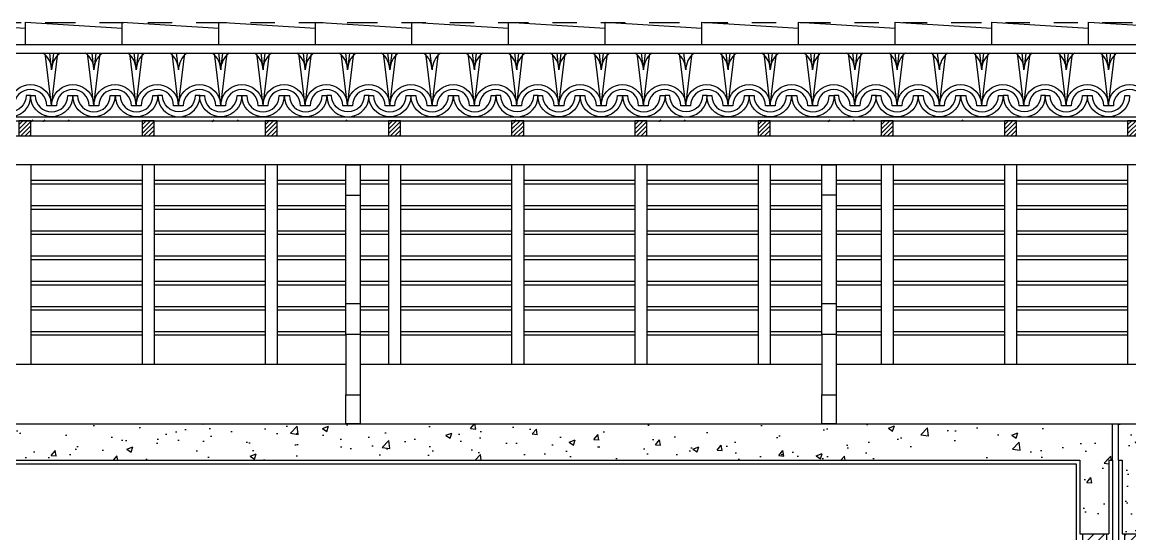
# Model space of a CAD drawing. Extents: x 183 to 373, y 23 to 105.
# Drawn here: x 236.648 to 241.234, y 83.298 to 85.417 of the extents above; entities that cross this region are included whole.
import ezdxf

# ---------------------------------------------------------------- set-up
doc = ezdxf.new("R2010")
doc.units = 0
doc.header["$LTSCALE"] = 0.005
doc.linetypes.add('C5', pattern=[60, 50, -5, 0, -5])
doc.linetypes.add('TRAÇO-2PTOS_P', pattern=[0.625, 0.25, -0.125, 0, -0.125, 0, -0.125])
doc.layers.get('0').update_dxf_attribs({"linetype": 'CONTINUOUS'})
for name, color, linetype in [('01', 1, 'CONTINUOUS'), ('A-PAREDE', 5, 'CONTINUOUS'), ('ARQ-ALV-CORTE', 4, 'CONTINUOUS'), ('ARQ-EXO-1_100', 251, 'C5'), ('ARQ-HTC', 9, 'CONTINUOUS'), ('ARQ-TLH-VISTA1', 2, 'CONTINUOUS'), ('ARQ-TLH-VISTA2', 1, 'CONTINUOUS'), ('BL-AR-TELHA 2', 2, 'CONTINUOUS'), ('MADEIRAMENTO', 2, 'CONTINUOUS')]:
    doc.layers.add(name, color=color, linetype=linetype)
pattern_1 = [(45, (84.714996, 34.55552), (-0.02245064, 0.02245064), [])]
pattern_2 = [(50, (84.715, 34.55552), (0.25505854, -0.02231472), [0.02667, -0.29337]), (355, (84.715, 34.55552), (-0.0493408, 0.2674796), [0.021336, -0.2346968]), (100.45144, (84.73625, 34.55366), (0.20571775, 0.24516485), [0.022666, -0.24932634]), (46.1842, (84.715, 34.62664), (0.37951066, -0.05885926), [0.040005, -0.440055]), (96.63556, (84.74662, 34.62174), (0.3323658, 0.3463966), [0.033999, -0.37398985]), (351.18415, (84.715, 34.62664), (0.3323658, 0.3463966), [0.03200395, -0.3520436]), (21, (84.75056, 34.60886), (0.21226015, -0.14317128), [0.02667, -0.29337]), (326, (84.75056, 34.60886), (0.08652284, 0.25786315), [0.021336, -0.234696]), (71.45144, (84.76824, 34.59693), (0.298783, 0.11469188), [0.022666, -0.2493259]), (37.5, (84.715, 34.55552), (0.004324045, 0.118377054), [0, -0.2318512, 0, -0.238252, 0, -0.235585]), (7.5, (84.715, 34.55552), (0.09354753, 0.1402528), [0, -0.1358392, 0, -0.2265172, 0, -0.089789]), (327.5, (84.6357, 34.55552), (0.189826833, -0.00802024), [0, -0.0889, 0, -0.277368, 0, -0.368046]), (317.5, (84.60014, 34.55552), (0.20738085, 0.03559709), [0, -0.11557, 0, -0.1842008, 0, -0.261366])]

msp = doc.modelspace()

# ---------------------------------------------------------------- hatches: boundary and pattern name
at = {"layer": 'ARQ-HTC'}
h = msp.add_hatch(dxfattribs=at)
h.set_pattern_fill('ANSI31', color=256, scale=0.004, style=0)
h.set_pattern_definition([(45, (-10.80494, 37.775708), (-0.0089802561, 0.0089802561), [])])
h.paths.add_polyline_path([(236.6347, 84.9458), (236.6847, 84.9458), (236.6847, 85.0085), (236.6347, 85.0085)])
h = msp.add_hatch(dxfattribs=at)
h.set_pattern_fill('ANSI31', color=256, scale=0.004, style=0)
h.set_pattern_definition([(45, (-10.29494, 37.775708), (-0.0089802561, 0.0089802561), [])])
h.paths.add_polyline_path([(237.1447, 84.9458), (237.1947, 84.9458), (237.1947, 85.0085), (237.1447, 85.0085)])
h = msp.add_hatch(dxfattribs=at)
h.set_pattern_fill('ANSI31', color=256, scale=0.004, style=0)
h.set_pattern_definition([(45, (-9.78494, 37.775708), (-0.0089802561, 0.0089802561), [])])
h.paths.add_polyline_path([(237.6547, 84.9458), (237.7047, 84.9458), (237.7047, 85.0085), (237.6547, 85.0085)])
h = msp.add_hatch(dxfattribs=at)
h.set_pattern_fill('ANSI31', color=256, scale=0.004, style=0)
h.set_pattern_definition([(45, (-9.78494, 37.775708), (-0.0089802561, 0.0089802561), [])])
h.paths.add_polyline_path([(237.6547, 84.9458), (237.7047, 84.9458), (237.7047, 85.0085), (237.6547, 85.0085)])
h = msp.add_hatch(dxfattribs=at)
h.set_pattern_fill('ANSI31', color=256, scale=0.004, style=0)
h.set_pattern_definition([(45, (-9.27494, 37.775708), (-0.0089802561, 0.0089802561), [])])
h.paths.add_polyline_path([(238.1647, 84.9458), (238.2147, 84.9458), (238.2147, 85.0085), (238.1647, 85.0085)])
h = msp.add_hatch(dxfattribs=at)
h.set_pattern_fill('ANSI31', color=256, scale=0.004, style=0)
h.set_pattern_definition([(45, (-8.76494, 37.775708), (-0.0089802561, 0.0089802561), [])])
h.paths.add_polyline_path([(238.6747, 84.9458), (238.7247, 84.9458), (238.7247, 85.0085), (238.6747, 85.0085)])
h = msp.add_hatch(dxfattribs=at)
h.set_pattern_fill('ANSI31', color=256, scale=0.004, style=0)
h.set_pattern_definition([(45, (-8.25494, 37.775708), (-0.0089802561, 0.0089802561), [])])
h.paths.add_polyline_path([(239.1847, 84.9458), (239.2347, 84.9458), (239.2347, 85.0085), (239.1847, 85.0085)])
h = msp.add_hatch(dxfattribs=at)
h.set_pattern_fill('ANSI31', color=256, scale=0.004, style=0)
h.set_pattern_definition([(45, (-7.74494, 37.775708), (-0.0089802561, 0.0089802561), [])])
h.paths.add_polyline_path([(239.6947, 84.9458), (239.7447, 84.9458), (239.7447, 85.0085), (239.6947, 85.0085)])
h = msp.add_hatch(dxfattribs=at)
h.set_pattern_fill('ANSI31', color=256, scale=0.004, style=0)
h.set_pattern_definition([(45, (-7.23494, 37.775708), (-0.0089802561, 0.0089802561), [])])
h.paths.add_polyline_path([(240.2047, 84.9458), (240.2547, 84.9458), (240.2547, 85.0085), (240.2047, 85.0085)])
h = msp.add_hatch(dxfattribs=at)
h.set_pattern_fill('ANSI31', color=256, scale=0.004, style=0)
h.set_pattern_definition([(45, (-7.23494, 37.775708), (-0.0089802561, 0.0089802561), [])])
h.paths.add_polyline_path([(240.2047, 84.9458), (240.2547, 84.9458), (240.2547, 85.0085), (240.2047, 85.0085)])
h = msp.add_hatch(dxfattribs=at)
h.set_pattern_fill('ANSI31', color=256, scale=0.004, style=0)
h.set_pattern_definition([(45, (-6.72494, 37.775708), (-0.0089802561, 0.0089802561), [])])
h.paths.add_polyline_path([(240.7147, 84.9458), (240.7647, 84.9458), (240.7647, 85.0085), (240.7147, 85.0085)])
h = msp.add_hatch(dxfattribs=at)
h.set_pattern_fill('ANSI31', color=256, scale=0.004, style=0)
h.set_pattern_definition([(45, (-6.21494, 37.775708), (-0.0089802561, 0.0089802561), [])])
h.paths.add_polyline_path([(241.2247, 84.9458), (241.2747, 84.9458), (241.2747, 85.0085), (241.2247, 85.0085)])
h = msp.add_hatch(dxfattribs=at)
h.set_pattern_fill('AR-CONC', color=251, scale=0.0014, style=0)
h.set_pattern_definition(pattern_2)
h.paths.add_polyline_path([(238.6705, 83.7528), (234.7563, 83.7528), (234.7563, 83.6028), (238.6705, 83.6028)])
h = msp.add_hatch(dxfattribs=at)
h.set_pattern_fill('AR-CONC', color=251, scale=0.0014, style=0)
h.set_pattern_definition(pattern_2)
h.paths.add_polyline_path([(243.2065, 83.7528), (238.6705, 83.7528), (238.6705, 83.6028), (241.2023, 83.6028), (241.2023, 83.2978), (241.3223, 83.2978), (241.3223, 83.6028), (243.2065, 83.6028)])
h = msp.add_hatch(dxfattribs=at)
h.set_pattern_fill('AR-CONC', color=251, scale=0.0014, style=0)
h.set_pattern_definition(pattern_2)
h.paths.add_polyline_path([(241.1473, 83.6228), (241.0273, 83.6228), (241.0273, 83.2978), (241.1473, 83.2978)])
h = msp.add_hatch(dxfattribs=at)
h.set_pattern_fill('ANSI31', color=251, scale=0.01, style=0)
h.set_pattern_definition(pattern_1)
h.paths.add_polyline_path([(241.0373, 83.2978), (241.1373, 83.2978), (241.1373, 80.7678), (241.0373, 80.7678)])
h = msp.add_hatch(dxfattribs=at)
h.set_pattern_fill('ANSI31', color=251, scale=0.01, style=0)
h.set_pattern_definition(pattern_1)
h.paths.add_polyline_path([(241.2123, 83.2978), (241.3123, 83.2978), (241.3123, 80.7678), (241.2123, 80.7678)])

# ---------------------------------------------------------------- linework, layer by layer
at = {"color": 3}
for points in [[(236.6347, 84.9458), (236.6847, 84.9458), (236.6847, 85.0085), (236.6347, 85.0085)], [(237.1447, 84.9458), (237.1947, 84.9458), (237.1947, 85.0085), (237.1447, 85.0085)], [(237.6547, 84.9458), (237.7047, 84.9458), (237.7047, 85.0085), (237.6547, 85.0085)], [(237.6547, 84.9458), (237.7047, 84.9458), (237.7047, 85.0085), (237.6547, 85.0085)], [(238.1647, 84.9458), (238.2147, 84.9458), (238.2147, 85.0085), (238.1647, 85.0085)], [(238.6747, 84.9458), (238.7247, 84.9458), (238.7247, 85.0085), (238.6747, 85.0085)], [(239.1847, 84.9458), (239.2347, 84.9458), (239.2347, 85.0085), (239.1847, 85.0085)], [(239.6947, 84.9458), (239.7447, 84.9458), (239.7447, 85.0085), (239.6947, 85.0085)], [(240.2047, 84.9458), (240.2547, 84.9458), (240.2547, 85.0085), (240.2047, 85.0085)], [(240.2047, 84.9458), (240.2547, 84.9458), (240.2547, 85.0085), (240.2047, 85.0085)], [(240.7147, 84.9458), (240.7647, 84.9458), (240.7647, 85.0085), (240.7147, 85.0085)], [(241.2247, 84.9458), (241.2747, 84.9458), (241.2747, 85.0085), (241.2247, 85.0085)]]:
    msp.add_lwpolyline(points, close=True, dxfattribs=at)
at = {"layer": '01', "color": 251}
for p, q in [((236.6847, 84.8262), (236.6847, 84.0007)), ((237.1447, 84.8262), (237.1447, 84.0007)), ((237.1947, 84.8262), (237.1947, 84.0007)), ((237.6547, 84.8262), (237.6547, 84.0007)), ((237.6547, 84.8262), (237.6547, 84.0007)), ((237.7047, 84.8262), (237.7047, 84.0007)), ((237.7047, 84.8262), (237.7047, 84.0007)), ((238.1647, 84.8262), (238.1647, 84.0007)), ((238.2147, 84.8262), (238.2147, 84.0007)), ((238.6747, 84.8262), (238.6747, 84.0007)), ((238.7247, 84.8262), (238.7247, 84.0007)), ((239.1847, 84.8262), (239.1847, 84.0007)), ((239.2347, 84.8262), (239.2347, 84.0007)), ((239.6947, 84.8262), (239.6947, 84.0007)), ((239.7447, 84.8262), (239.7447, 84.0007)), ((240.2047, 84.8262), (240.2047, 84.0007)), ((240.2047, 84.8262), (240.2047, 84.0007)), ((240.2547, 84.8262), (240.2547, 84.0007)), ((240.2547, 84.8262), (240.2547, 84.0007)), ((240.7147, 84.8262), (240.7147, 84.0007)), ((240.7647, 84.8262), (240.7647, 84.0007)), ((241.2247, 84.8262), (241.2247, 84.0007)), ((237.1447, 84.7608), (236.6847, 84.7608)), ((237.1447, 84.7463), (236.6847, 84.7463)), ((237.6547, 84.7608), (237.1947, 84.7608)), ((237.6547, 84.7463), (237.1947, 84.7463)), ((237.9883, 84.7608), (237.7047, 84.7608)), ((237.9883, 84.7463), (237.7047, 84.7463)), ((238.1647, 84.7608), (238.0483, 84.7608)), ((238.1647, 84.7463), (238.0483, 84.7463)), ((238.6747, 84.7608), (238.2147, 84.7608)), ((238.6747, 84.7463), (238.2147, 84.7463)), ((239.1847, 84.7608), (238.7247, 84.7608)), ((239.1847, 84.7463), (238.7247, 84.7463)), ((239.6947, 84.7608), (239.2347, 84.7608)), ((239.6947, 84.7463), (239.2347, 84.7463)), ((239.9583, 84.7608), (239.7447, 84.7608)), ((239.9583, 84.7463), (239.7447, 84.7463)), ((240.2047, 84.7608), (240.0183, 84.7608)), ((240.2047, 84.7463), (240.0183, 84.7463)), ((240.7147, 84.7608), (240.2547, 84.7608)), ((240.7147, 84.7463), (240.2547, 84.7463)), ((241.2247, 84.7608), (240.7647, 84.7608)), ((241.2247, 84.7463), (240.7647, 84.7463)), ((237.1447, 84.6556), (236.6847, 84.6556)), ((237.6547, 84.6556), (237.1947, 84.6556)), ((237.9883, 84.6556), (237.7047, 84.6556)), ((238.1647, 84.6556), (238.0483, 84.6556)), ((238.6747, 84.6556), (238.2147, 84.6556)), ((239.1847, 84.6556), (238.7247, 84.6556)), ((239.6947, 84.6556), (239.2347, 84.6556)), ((239.9583, 84.6556), (239.7447, 84.6556)), ((240.2047, 84.6556), (240.0183, 84.6556)), ((240.7147, 84.6556), (240.2547, 84.6556)), ((241.2247, 84.6556), (240.7647, 84.6556)), ((237.1447, 84.6411), (236.6847, 84.6411)), ((237.6547, 84.6411), (237.1947, 84.6411)), ((237.9883, 84.6411), (237.7047, 84.6411)), ((238.1647, 84.6411), (238.0483, 84.6411)), ((238.6747, 84.6411), (238.2147, 84.6411)), ((239.1847, 84.6411), (238.7247, 84.6411)), ((239.6947, 84.6411), (239.2347, 84.6411)), ((239.9583, 84.6411), (239.7447, 84.6411)), ((240.2047, 84.6411), (240.0183, 84.6411)), ((240.7147, 84.6411), (240.2547, 84.6411)), ((241.2247, 84.6411), (240.7647, 84.6411)), ((237.1447, 84.5513), (236.6847, 84.5513)), ((237.1447, 84.5368), (236.6847, 84.5368)), ((237.6547, 84.5513), (237.1947, 84.5513)), ((237.6547, 84.5368), (237.1947, 84.5368)), ((237.9883, 84.5513), (237.7047, 84.5513)), ((237.9883, 84.5368), (237.7047, 84.5368)), ((238.1647, 84.5513), (238.0483, 84.5513)), ((238.1647, 84.5368), (238.0483, 84.5368)), ((238.6747, 84.5513), (238.2147, 84.5513)), ((238.6747, 84.5368), (238.2147, 84.5368)), ((239.1847, 84.5513), (238.7247, 84.5513)), ((239.1847, 84.5368), (238.7247, 84.5368)), ((239.6947, 84.5513), (239.2347, 84.5513)), ((239.6947, 84.5368), (239.2347, 84.5368)), ((239.9583, 84.5513), (239.7447, 84.5513)), ((239.9583, 84.5368), (239.7447, 84.5368)), ((240.2047, 84.5513), (240.0183, 84.5513)), ((240.2047, 84.5368), (240.0183, 84.5368)), ((240.7147, 84.5513), (240.2547, 84.5513)), ((240.7147, 84.5368), (240.2547, 84.5368)), ((241.2247, 84.5513), (240.7647, 84.5513)), ((241.2247, 84.5368), (240.7647, 84.5368)), ((237.1447, 84.4469), (236.6847, 84.4469)), ((237.1447, 84.4325), (236.6847, 84.4325)), ((237.6547, 84.4469), (237.1947, 84.4469)), ((237.6547, 84.4325), (237.1947, 84.4325)), ((237.9883, 84.4469), (237.7047, 84.4469)), ((237.9883, 84.4325), (237.7047, 84.4325)), ((238.1647, 84.4469), (238.0483, 84.4469)), ((238.1647, 84.4325), (238.0483, 84.4325)), ((238.6747, 84.4469), (238.2147, 84.4469)), ((238.6747, 84.4325), (238.2147, 84.4325)), ((239.1847, 84.4469), (238.7247, 84.4469)), ((239.1847, 84.4325), (238.7247, 84.4325)), ((239.6947, 84.4469), (239.2347, 84.4469)), ((239.6947, 84.4325), (239.2347, 84.4325)), ((239.9583, 84.4469), (239.7447, 84.4469)), ((239.9583, 84.4325), (239.7447, 84.4325)), ((240.2047, 84.4469), (240.0183, 84.4469)), ((240.2047, 84.4325), (240.0183, 84.4325)), ((240.7147, 84.4469), (240.2547, 84.4469)), ((240.7147, 84.4325), (240.2547, 84.4325)), ((241.2247, 84.4469), (240.7647, 84.4469)), ((241.2247, 84.4325), (240.7647, 84.4325)), ((237.1447, 84.3426), (236.6847, 84.3426)), ((237.1447, 84.3281), (236.6847, 84.3281)), ((237.6547, 84.3426), (237.1947, 84.3426)), ((237.6547, 84.3281), (237.1947, 84.3281)), ((237.9883, 84.3426), (237.7047, 84.3426)), ((237.9883, 84.3281), (237.7047, 84.3281)), ((238.1647, 84.3426), (238.0483, 84.3426)), ((238.1647, 84.3281), (238.0483, 84.3281)), ((238.6747, 84.3426), (238.2147, 84.3426)), ((238.6747, 84.3281), (238.2147, 84.3281)), ((239.1847, 84.3426), (238.7247, 84.3426)), ((239.1847, 84.3281), (238.7247, 84.3281)), ((239.6947, 84.3426), (239.2347, 84.3426)), ((239.6947, 84.3281), (239.2347, 84.3281)), ((239.9583, 84.3426), (239.7447, 84.3426)), ((239.9583, 84.3281), (239.7447, 84.3281)), ((240.2047, 84.3426), (240.0183, 84.3426)), ((240.2047, 84.3281), (240.0183, 84.3281)), ((240.7147, 84.3426), (240.2547, 84.3426)), ((240.7147, 84.3281), (240.2547, 84.3281)), ((241.2247, 84.3426), (240.7647, 84.3426)), ((241.2247, 84.3281), (240.7647, 84.3281)), ((237.1447, 84.2383), (236.6847, 84.2383)), ((237.6547, 84.2383), (237.1947, 84.2383)), ((237.9883, 84.2383), (237.7047, 84.2383)), ((238.1647, 84.2383), (238.0483, 84.2383)), ((238.6747, 84.2383), (238.2147, 84.2383)), ((239.1847, 84.2383), (238.7247, 84.2383)), ((239.6947, 84.2383), (239.2347, 84.2383)), ((239.9583, 84.2383), (239.7447, 84.2383)), ((240.2047, 84.2383), (240.0183, 84.2383)), ((240.7147, 84.2383), (240.2547, 84.2383)), ((241.2247, 84.2383), (240.7647, 84.2383)), ((237.1447, 84.2238), (236.6847, 84.2238)), ((237.6547, 84.2238), (237.1947, 84.2238)), ((237.9883, 84.2238), (237.7047, 84.2238)), ((238.1647, 84.2238), (238.0483, 84.2238)), ((238.6747, 84.2238), (238.2147, 84.2238)), ((239.1847, 84.2238), (238.7247, 84.2238)), ((239.6947, 84.2238), (239.2347, 84.2238)), ((239.9583, 84.2238), (239.7447, 84.2238)), ((240.2047, 84.2238), (240.0183, 84.2238)), ((240.7147, 84.2238), (240.2547, 84.2238)), ((241.2247, 84.2238), (240.7647, 84.2238)), ((237.1447, 84.1348), (236.6847, 84.1348)), ((237.1447, 84.1203), (236.6847, 84.1203)), ((237.6547, 84.1348), (237.1947, 84.1348)), ((237.6547, 84.1203), (237.1947, 84.1203)), ((237.9883, 84.1348), (237.7047, 84.1348)), ((237.9883, 84.1203), (237.7047, 84.1203)), ((238.1647, 84.1348), (238.0483, 84.1348)), ((238.1647, 84.1203), (238.0483, 84.1203)), ((238.6747, 84.1348), (238.2147, 84.1348)), ((238.6747, 84.1203), (238.2147, 84.1203)), ((239.1847, 84.1348), (238.7247, 84.1348)), ((239.1847, 84.1203), (238.7247, 84.1203)), ((239.6947, 84.1348), (239.2347, 84.1348)), ((239.6947, 84.1203), (239.2347, 84.1203)), ((239.9583, 84.1348), (239.7447, 84.1348)), ((239.9583, 84.1203), (239.7447, 84.1203)), ((240.2047, 84.1348), (240.0183, 84.1348)), ((240.2047, 84.1203), (240.0183, 84.1203)), ((240.7147, 84.1348), (240.2547, 84.1348)), ((240.7147, 84.1203), (240.2547, 84.1203)), ((241.2247, 84.1348), (240.7647, 84.1348)), ((241.2247, 84.1203), (240.7647, 84.1203)), ((236.0783, 84.0007), (237.9883, 84.0007)), ((238.0483, 84.0007), (239.9583, 84.0007)), ((240.0183, 84.0007), (241.9283, 84.0007))]:
    msp.add_line(p, q, dxfattribs=at)
at = {"layer": '01'}
for p, q in [((241.1623, 83.6028), (241.1623, 80.7678)), ((241.1623, 83.6028), (241.1623, 80.7678)), ((241.1873, 83.6028), (241.1873, 80.7678)), ((233.1873, 83.5878), (241.0123, 83.5878)), ((241.0123, 83.5878), (241.0123, 80.7678))]:
    msp.add_line(p, q, dxfattribs=at)
at = {"layer": 'A-PAREDE'}
msp.add_line((237.9883, 84.7002), (238.0483, 84.7002), dxfattribs=at)
at = {"layer": 'A-PAREDE', "color": 5}
for p, q in [((208.6023, 83.7528), (241.1623, 83.7528)), ((241.1623, 83.6028), (241.1623, 83.7528)), ((241.1873, 83.7528), (265.7723, 83.7528)), ((241.1873, 83.6028), (241.1873, 83.7528)), ((233.1723, 83.6028), (241.0273, 83.6028)), ((241.0273, 83.6028), (241.0273, 83.2978)), ((241.1473, 83.6028), (241.1473, 83.2978)), ((241.1473, 83.6028), (241.1623, 83.6028)), ((241.1873, 83.6028), (241.2023, 83.6028)), ((241.2023, 83.6028), (241.2023, 83.2978)), ((241.0273, 83.2978), (241.1473, 83.2978)), ((241.0373, 83.2978), (241.0373, 80.7678)), ((241.1373, 83.2978), (241.1373, 80.7678)), ((241.2023, 83.2978), (241.3223, 83.2978)), ((241.2123, 83.2978), (241.2123, 80.7678))]:
    msp.add_line(p, q, dxfattribs=at)
at = {"layer": 'A-PAREDE'}
msp.add_lwpolyline([(237.9883, 84.7002), (237.9883, 84.8262), (238.0483, 84.8262), (238.0483, 84.7002)], dxfattribs=at)
for points in [[(239.9583, 84.8262), (240.0183, 84.8262), (240.0183, 84.7002), (239.9583, 84.7002)], [(237.9883, 84.2518), (238.0483, 84.2518), (238.0483, 84.1227), (237.9883, 84.1227)], [(239.9583, 84.2518), (240.0183, 84.2518), (240.0183, 84.1227), (239.9583, 84.1227)], [(237.9883, 83.8728), (238.0483, 83.8728), (238.0483, 83.7528), (237.9883, 83.7528)], [(239.9583, 83.8728), (240.0183, 83.8728), (240.0183, 83.7528), (239.9583, 83.7528)]]:
    msp.add_lwpolyline(points, close=True, dxfattribs=at)
at = {"layer": 'ARQ-ALV-CORTE'}
msp.add_line((241.2023, 83.2978), (241.3223, 83.2978), dxfattribs=at)
at = {"layer": 'ARQ-EXO-1_100', "color": 252, "linetype": 'TRAÇO-2PTOS_P', "ltscale": 100}
for p, q in [((205.4942, 85.4144), (267.0085, 85.4144)), ((205.4942, 83.7528), (267.0085, 83.7528))]:
    msp.add_line(p, q, dxfattribs=at)
at = {"layer": 'ARQ-TLH-VISTA1'}
for p, q in [((211.6447, 85.0243), (262.7298, 85.0243)), ((237.9883, 84.2518), (237.9883, 84.7002)), ((238.0483, 84.7002), (238.0483, 84.2518)), ((239.9583, 84.2518), (239.9583, 84.7002)), ((240.0183, 84.7002), (240.0183, 84.2518)), ((237.9883, 84.1227), (237.9883, 83.8728)), ((238.0483, 84.1227), (238.0483, 83.8728)), ((239.9583, 84.1227), (239.9583, 83.8728)), ((240.0183, 84.1227), (240.0183, 83.8728))]:
    msp.add_line(p, q, dxfattribs=at)
for points in [[(236.768, 85.0912), (236.7705, 85.0705), (236.7505, 85.0705, 1), (236.6155, 85.0705), (236.5955, 85.0705), (236.598, 85.0912, -0.785113)], [(236.943, 85.0912), (236.9455, 85.0705), (236.9255, 85.0705, 1), (236.7905, 85.0705), (236.7705, 85.0705), (236.773, 85.0912, -0.785113)], [(237.118, 85.0912), (237.1205, 85.0705), (237.1005, 85.0705, 1), (236.9655, 85.0705), (236.9455, 85.0705), (236.948, 85.0912, -0.785113)], [(237.293, 85.0912), (237.2955, 85.0705), (237.2755, 85.0705, 1), (237.1405, 85.0705), (237.1205, 85.0705), (237.123, 85.0912, -0.785113)], [(237.468, 85.0912), (237.4705, 85.0705), (237.4505, 85.0705, 1), (237.3155, 85.0705), (237.2955, 85.0705), (237.298, 85.0912, -0.785113)], [(237.643, 85.0912), (237.6455, 85.0705), (237.6255, 85.0705, 1), (237.4905, 85.0705), (237.4705, 85.0705), (237.473, 85.0912, -0.785113)], [(237.818, 85.0912), (237.8205, 85.0705), (237.8005, 85.0705, 1), (237.6655, 85.0705), (237.6455, 85.0705), (237.648, 85.0912, -0.785113)], [(237.993, 85.0913), (237.9955, 85.0705), (237.9755, 85.0705, 1), (237.8405, 85.0705), (237.8205, 85.0705), (237.823, 85.0913, -0.785113)], [(238.168, 85.0913), (238.1705, 85.0705), (238.1505, 85.0705, 1), (238.0155, 85.0705), (237.9955, 85.0705), (237.998, 85.0913, -0.785113)], [(238.343, 85.0913), (238.3455, 85.0705), (238.3255, 85.0705, 1), (238.1905, 85.0705), (238.1705, 85.0705), (238.173, 85.0913, -0.785113)], [(238.518, 85.0913), (238.5205, 85.0705), (238.5005, 85.0705, 1), (238.3655, 85.0705), (238.3455, 85.0705), (238.348, 85.0913, -0.785113)], [(238.693, 85.0913), (238.6955, 85.0705), (238.6755, 85.0705, 1), (238.5405, 85.0705), (238.5205, 85.0705), (238.523, 85.0913, -0.785113)], [(238.868, 85.0913), (238.8705, 85.0705), (238.8505, 85.0705, 1), (238.7155, 85.0705), (238.6955, 85.0705), (238.698, 85.0913, -0.785113)], [(239.043, 85.0913), (239.0455, 85.0705), (239.0255, 85.0705, 1), (238.8905, 85.0705), (238.8705, 85.0705), (238.873, 85.0913, -0.785113)], [(239.218, 85.0913), (239.2205, 85.0705), (239.2005, 85.0705, 1), (239.0655, 85.0705), (239.0455, 85.0705), (239.048, 85.0913, -0.785113)], [(239.393, 85.0913), (239.3955, 85.0705), (239.3755, 85.0705, 1), (239.2405, 85.0705), (239.2205, 85.0705), (239.223, 85.0913, -0.785113)], [(239.568, 85.0913), (239.5705, 85.0705), (239.5505, 85.0705, 1), (239.4155, 85.0705), (239.3955, 85.0705), (239.398, 85.0913, -0.785113)], [(239.743, 85.0913), (239.7455, 85.0705), (239.7255, 85.0705, 1), (239.5905, 85.0705), (239.5705, 85.0705), (239.573, 85.0913, -0.785113)], [(239.918, 85.0913), (239.9205, 85.0705), (239.9005, 85.0705, 1), (239.7655, 85.0705), (239.7455, 85.0705), (239.748, 85.0913, -0.785113)], [(240.093, 85.0913), (240.0955, 85.0705), (240.0755, 85.0705, 1), (239.9405, 85.0705), (239.9205, 85.0705), (239.923, 85.0913, -0.785113)], [(240.268, 85.0913), (240.2705, 85.0705), (240.2505, 85.0705, 1), (240.1155, 85.0705), (240.0955, 85.0705), (240.098, 85.0913, -0.785113)], [(240.443, 85.0913), (240.4455, 85.0705), (240.4255, 85.0705, 1), (240.2905, 85.0705), (240.2705, 85.0705), (240.273, 85.0913, -0.785113)], [(240.618, 85.0913), (240.6205, 85.0705), (240.6005, 85.0705, 1), (240.4655, 85.0705), (240.4455, 85.0705), (240.448, 85.0913, -0.785113)], [(240.793, 85.0913), (240.7955, 85.0705), (240.7755, 85.0705, 1), (240.6405, 85.0705), (240.6205, 85.0705), (240.623, 85.0913, -0.785113)], [(240.968, 85.0913), (240.9705, 85.0705), (240.9505, 85.0705, 1), (240.8155, 85.0705), (240.7955, 85.0705), (240.798, 85.0913, -0.785113)], [(241.143, 85.0913), (241.1455, 85.0705), (241.1255, 85.0705, 1), (240.9905, 85.0705), (240.9705, 85.0705), (240.973, 85.0913, -0.785113)], [(241.318, 85.0913), (241.3205, 85.0705), (241.3005, 85.0705, 1), (241.1655, 85.0705), (241.1455, 85.0705), (241.148, 85.0913, -0.785113)], [(236.6822, 85.0916), (236.6847, 85.1124), (236.6647, 85.1124, -1), (236.5297, 85.1124), (236.5097, 85.1124), (236.5122, 85.0916, 0.785113)], [(236.6855, 85.0916), (236.683, 85.1124), (236.703, 85.1124, 1), (236.838, 85.1124), (236.858, 85.1124), (236.8555, 85.0916, -0.785113)], [(236.8605, 85.0916), (236.858, 85.1124), (236.878, 85.1124, 1), (237.013, 85.1124), (237.033, 85.1124), (237.0305, 85.0916, -0.785113)], [(237.0372, 85.0916), (237.0347, 85.1124), (237.0547, 85.1124, 1), (237.1897, 85.1124), (237.2097, 85.1124), (237.2072, 85.0916, -0.785113)], [(237.3822, 85.0916), (237.3847, 85.1124), (237.3647, 85.1124, -1), (237.2297, 85.1124), (237.2097, 85.1124), (237.2122, 85.0916, 0.785113)], [(237.3855, 85.0916), (237.383, 85.1124), (237.403, 85.1124, 1), (237.538, 85.1124), (237.558, 85.1124), (237.5555, 85.0916, -0.785113)], [(237.5605, 85.0916), (237.558, 85.1124), (237.578, 85.1124, 1), (237.713, 85.1124), (237.733, 85.1124), (237.7305, 85.0916, -0.785113)], [(237.7372, 85.0916), (237.7347, 85.1124), (237.7547, 85.1124, 1), (237.8897, 85.1124), (237.9097, 85.1124), (237.9072, 85.0916, -0.785113)], [(238.0822, 85.0916), (238.0847, 85.1124), (238.0647, 85.1124, -1), (237.9297, 85.1124), (237.9097, 85.1124), (237.9122, 85.0916, 0.785113)], [(238.0855, 85.0916), (238.083, 85.1124), (238.103, 85.1124, 1), (238.238, 85.1124), (238.258, 85.1124), (238.2555, 85.0916, -0.785113)], [(238.2605, 85.0916), (238.258, 85.1124), (238.278, 85.1124, 1), (238.413, 85.1124), (238.433, 85.1124), (238.4305, 85.0916, -0.785113)], [(238.4372, 85.0916), (238.4347, 85.1124), (238.4547, 85.1124, 1), (238.5897, 85.1124), (238.6097, 85.1124), (238.6072, 85.0916, -0.785113)], [(238.7822, 85.0916), (238.7847, 85.1124), (238.7647, 85.1124, -1), (238.6297, 85.1124), (238.6097, 85.1124), (238.6122, 85.0916, 0.785113)], [(238.7855, 85.0916), (238.783, 85.1124), (238.803, 85.1124, 1), (238.938, 85.1124), (238.958, 85.1124), (238.9555, 85.0916, -0.785113)], [(238.9605, 85.0916), (238.958, 85.1124), (238.978, 85.1124, 1), (239.113, 85.1124), (239.133, 85.1124), (239.1305, 85.0916, -0.785113)], [(239.1372, 85.0916), (239.1347, 85.1124), (239.1547, 85.1124, 1), (239.2897, 85.1124), (239.3097, 85.1124), (239.3072, 85.0916, -0.785113)], [(239.4822, 85.0916), (239.4847, 85.1124), (239.4647, 85.1124, -1), (239.3297, 85.1124), (239.3097, 85.1124), (239.3122, 85.0916, 0.785113)], [(239.4855, 85.0916), (239.483, 85.1124), (239.503, 85.1124, 1), (239.638, 85.1124), (239.658, 85.1124), (239.6555, 85.0916, -0.785113)], [(239.6605, 85.0916), (239.658, 85.1124), (239.678, 85.1124, 1), (239.813, 85.1124), (239.833, 85.1124), (239.8305, 85.0916, -0.785113)], [(239.8372, 85.0916), (239.8347, 85.1124), (239.8547, 85.1124, 1), (239.9897, 85.1124), (240.0097, 85.1124), (240.0072, 85.0916, -0.785113)], [(240.1822, 85.0916), (240.1847, 85.1124), (240.1647, 85.1124, -1), (240.0297, 85.1124), (240.0097, 85.1124), (240.0122, 85.0916, 0.785113)], [(240.1855, 85.0916), (240.183, 85.1124), (240.203, 85.1124, 1), (240.338, 85.1124), (240.358, 85.1124), (240.3555, 85.0916, -0.785113)], [(240.3605, 85.0916), (240.358, 85.1124), (240.378, 85.1124, 1), (240.513, 85.1124), (240.533, 85.1124), (240.5305, 85.0916, -0.785113)], [(240.5372, 85.0916), (240.5347, 85.1124), (240.5547, 85.1124, 1), (240.6897, 85.1124), (240.7097, 85.1124), (240.7072, 85.0916, -0.785113)], [(240.8822, 85.0916), (240.8847, 85.1124), (240.8647, 85.1124, -1), (240.7297, 85.1124), (240.7097, 85.1124), (240.7122, 85.0916, 0.785113)], [(240.8855, 85.0916), (240.883, 85.1124), (240.903, 85.1124, 1), (241.038, 85.1124), (241.058, 85.1124), (241.0555, 85.0916, -0.785113)], [(241.0605, 85.0916), (241.058, 85.1124), (241.078, 85.1124, 1), (241.213, 85.1124), (241.233, 85.1124), (241.2305, 85.0916, -0.785113)]]:
    msp.add_lwpolyline(points, format="xyb", close=True, dxfattribs=at)
at = {"layer": 'ARQ-TLH-VISTA2', "color": 1}
for p, q in [((236.6868, 85.0044), (236.6871, 85.0068)), ((236.7368, 85.0044), (236.7371, 85.0068)), ((236.8368, 85.0045), (236.8371, 85.0069)), ((237.4368, 85.0044), (237.4371, 85.0068)), ((237.5368, 85.0045), (237.5371, 85.0069)), ((237.9868, 85.0045), (237.9871, 85.0069)), ((238.6868, 85.0045), (238.6871, 85.0069)), ((239.2868, 85.0044), (239.2871, 85.0068)), ((239.3868, 85.0045), (239.3871, 85.0069)), ((239.9868, 85.0044), (239.9871, 85.0068)), ((240.0868, 85.0045), (240.0871, 85.0069)), ((240.5368, 85.0045), (240.5371, 85.0069))]:
    msp.add_line(p, q, dxfattribs=at)
for centre in [(236.7495, 84.9454), (236.7995, 84.9454), (236.8995, 84.9455), (237.4995, 84.9454), (237.5995, 84.9455), (238.0495, 84.9455), (238.7495, 84.9455), (239.3495, 84.9454), (239.4495, 84.9455), (240.0495, 84.9454), (240.1495, 84.9455), (240.5995, 84.9455)]:
    msp.add_arc(centre, 0.0875, 130.6146, 135.7164, dxfattribs=at)
at = {"layer": 'BL-AR-TELHA 2'}
for p, q in [((236.7706, 85.0713), (236.7444, 85.2885)), ((236.7706, 85.2236), (236.7628, 85.2885)), ((236.7706, 85.0713), (236.7967, 85.2885)), ((236.7711, 85.2188), (236.7795, 85.2885)), ((236.9456, 85.0713), (236.9194, 85.2885)), ((236.9456, 85.2236), (236.9378, 85.2885)), ((236.9456, 85.0713), (236.9717, 85.2885)), ((236.9461, 85.2188), (236.9545, 85.2885)), ((237.1206, 85.0713), (237.0944, 85.2885)), ((237.1206, 85.2236), (237.1128, 85.2885)), ((237.1206, 85.0713), (237.1467, 85.2885)), ((237.1211, 85.2188), (237.1295, 85.2885)), ((237.2956, 85.0713), (237.2694, 85.2885)), ((237.2956, 85.2236), (237.2878, 85.2885)), ((237.2956, 85.0713), (237.3217, 85.2885)), ((237.4706, 85.0713), (237.4444, 85.2885)), ((237.4706, 85.2236), (237.4628, 85.2885)), ((237.4706, 85.0713), (237.4967, 85.2885)), ((237.4711, 85.2188), (237.4795, 85.2885)), ((237.6456, 85.0713), (237.6194, 85.2885)), ((237.6456, 85.2236), (237.6378, 85.2885)), ((237.6456, 85.0713), (237.6717, 85.2885)), ((237.6461, 85.2188), (237.6545, 85.2885)), ((237.8206, 85.0713), (237.7944, 85.2885)), ((237.8206, 85.2236), (237.8128, 85.2885)), ((237.8206, 85.0713), (237.8467, 85.2885)), ((237.8211, 85.2188), (237.8295, 85.2885)), ((237.9956, 85.0713), (237.9694, 85.2885)), ((237.9956, 85.2236), (237.9878, 85.2885)), ((237.9956, 85.0713), (238.0217, 85.2885)), ((237.9961, 85.2188), (238.0045, 85.2885)), ((238.1706, 85.0713), (238.1444, 85.2885)), ((238.1706, 85.2236), (238.1628, 85.2885)), ((238.1706, 85.0713), (238.1967, 85.2885)), ((238.1711, 85.2188), (238.1795, 85.2885)), ((238.3456, 85.0713), (238.3194, 85.2885)), ((238.3456, 85.2236), (238.3378, 85.2885)), ((238.3456, 85.0713), (238.3717, 85.2885)), ((238.5206, 85.0713), (238.4944, 85.2885)), ((238.5206, 85.2236), (238.5128, 85.2885)), ((238.5206, 85.0713), (238.5467, 85.2885)), ((238.5211, 85.2188), (238.5295, 85.2885)), ((238.6956, 85.0713), (238.6694, 85.2885)), ((238.6956, 85.2236), (238.6878, 85.2885)), ((238.6956, 85.0713), (238.7217, 85.2885)), ((238.6961, 85.2188), (238.7045, 85.2885)), ((238.8706, 85.0713), (238.8444, 85.2885)), ((238.8706, 85.2236), (238.8628, 85.2885)), ((238.8706, 85.0713), (238.8967, 85.2885)), ((238.8711, 85.2188), (238.8795, 85.2885)), ((239.0456, 85.0713), (239.0194, 85.2885)), ((239.0456, 85.2236), (239.0378, 85.2885)), ((239.0456, 85.0713), (239.0717, 85.2885)), ((239.0461, 85.2188), (239.0545, 85.2885)), ((239.2206, 85.0713), (239.1944, 85.2885)), ((239.2206, 85.2236), (239.2128, 85.2885)), ((239.2206, 85.0713), (239.2467, 85.2885)), ((239.2211, 85.2188), (239.2295, 85.2885)), ((239.3956, 85.0713), (239.3694, 85.2885)), ((239.3956, 85.2236), (239.3878, 85.2885)), ((239.3956, 85.0713), (239.4217, 85.2885)), ((239.5706, 85.0713), (239.5444, 85.2885)), ((239.5706, 85.2236), (239.5628, 85.2885)), ((239.5706, 85.0713), (239.5967, 85.2885)), ((239.5711, 85.2188), (239.5795, 85.2885)), ((239.7456, 85.0713), (239.7194, 85.2885)), ((239.7456, 85.2236), (239.7378, 85.2885)), ((239.7456, 85.0713), (239.7717, 85.2885)), ((239.7461, 85.2188), (239.7545, 85.2885)), ((239.9206, 85.0713), (239.8944, 85.2885)), ((239.9206, 85.2236), (239.9128, 85.2885)), ((239.9206, 85.0713), (239.9467, 85.2885)), ((239.9211, 85.2189), (239.9295, 85.2885)), ((240.0956, 85.0713), (240.0694, 85.2885)), ((240.0956, 85.2236), (240.0878, 85.2885)), ((240.0956, 85.0713), (240.1217, 85.2885)), ((240.0961, 85.2189), (240.1045, 85.2885)), ((240.2706, 85.0713), (240.2444, 85.2885)), ((240.2706, 85.2236), (240.2628, 85.2885)), ((240.2706, 85.0713), (240.2967, 85.2885)), ((240.2711, 85.2189), (240.2795, 85.2885)), ((240.4456, 85.0713), (240.4194, 85.2885)), ((240.4456, 85.2236), (240.4378, 85.2885)), ((240.4456, 85.0713), (240.4717, 85.2885)), ((240.6206, 85.0713), (240.5944, 85.2885)), ((240.6206, 85.2236), (240.6128, 85.2885)), ((240.6206, 85.0713), (240.6467, 85.2885)), ((240.6211, 85.2189), (240.6295, 85.2885)), ((240.7956, 85.0713), (240.7694, 85.2885)), ((240.7956, 85.2236), (240.7878, 85.2885)), ((240.7956, 85.0713), (240.8217, 85.2885)), ((240.7961, 85.2189), (240.8045, 85.2885)), ((240.9706, 85.0713), (240.9444, 85.2885)), ((240.9706, 85.2236), (240.9628, 85.2885)), ((240.9706, 85.0713), (240.9967, 85.2885)), ((240.9711, 85.2189), (240.9795, 85.2885)), ((241.1456, 85.0713), (241.1194, 85.2885)), ((241.1456, 85.2236), (241.1378, 85.2885)), ((241.1456, 85.0713), (241.1717, 85.2885)), ((241.1461, 85.2189), (241.1545, 85.2885))]:
    msp.add_line(p, q, dxfattribs=at)
for centre, start, end in [((236.6831, 85.2188), 0, 52.7658), ((236.8581, 85.2188), 127.2321, 180), ((236.8581, 85.2188), 0, 52.7679), ((237.0331, 85.2188), 127.2342, 180), ((237.0331, 85.2188), 0, 52.7658), ((237.2081, 85.2188), 127.2342, 180), ((237.2081, 85.2188), 0, 52.7658), ((237.3831, 85.2188), 127.2342, 180), ((237.3831, 85.2188), 0, 52.7658), ((237.5581, 85.2188), 127.2342, 180), ((237.5581, 85.2188), 0, 52.7658), ((237.7331, 85.2188), 127.2342, 180), ((237.7331, 85.2188), 0, 52.7658), ((237.9081, 85.2188), 127.2321, 180), ((237.9081, 85.2188), 0, 52.7679), ((238.0831, 85.2188), 127.2342, 180), ((238.0831, 85.2188), 0, 52.7658), ((238.2581, 85.2188), 127.2342, 180), ((238.2581, 85.2188), 0, 52.7658), ((238.4331, 85.2188), 127.2342, 180), ((238.4331, 85.2188), 0, 52.7658), ((238.6081, 85.2188), 127.2342, 180), ((238.6081, 85.2188), 0, 52.7658), ((238.7831, 85.2188), 127.2342, 180), ((238.7831, 85.2188), 0, 52.7658), ((238.9581, 85.2188), 127.2321, 180), ((238.9581, 85.2188), 0, 52.7679), ((239.1331, 85.2188), 127.2342, 180), ((239.1331, 85.2188), 0, 52.7658), ((239.3081, 85.2188), 127.2342, 180), ((239.3081, 85.2188), 0, 52.7658), ((239.4831, 85.2188), 127.2342, 180), ((239.4831, 85.2188), 0, 52.7658), ((239.6581, 85.2188), 127.2342, 180), ((239.6581, 85.2188), 0, 52.7658), ((239.8331, 85.2188), 127.2342, 180), ((239.8331, 85.2188), 0, 52.7658), ((240.0081, 85.2189), 127.2321, 180), ((240.0081, 85.2189), 0, 52.7679), ((240.1831, 85.2189), 127.2342, 180), ((240.1831, 85.2189), 0, 52.7658), ((240.3581, 85.2189), 127.2342, 180), ((240.3581, 85.2189), 0, 52.7658), ((240.5331, 85.2189), 127.2342, 180), ((240.5331, 85.2189), 0, 52.7658), ((240.7081, 85.2189), 127.2342, 180), ((240.7081, 85.2189), 0, 52.7658), ((240.8831, 85.2189), 127.2342, 180), ((240.8831, 85.2189), 0, 52.7658), ((241.0581, 85.2189), 127.2321, 180), ((241.0581, 85.2189), 0, 52.7679), ((241.2331, 85.2189), 127.2342, 180)]:
    msp.add_arc(centre, 0.0875, start, end, dxfattribs=at)
at = {"layer": 'MADEIRAMENTO', "color": 1}
for p, q in [((236.2622, 85.4165), (236.6622, 85.392)), ((236.6622, 85.3244), (236.6622, 85.4165)), ((236.6622, 85.4165), (237.0622, 85.392)), ((237.0622, 85.3244), (237.0622, 85.4165)), ((237.0622, 85.4165), (237.4622, 85.392)), ((237.4622, 85.3244), (237.4622, 85.4165)), ((237.4622, 85.4165), (237.8622, 85.392)), ((237.8622, 85.3244), (237.8622, 85.4165)), ((237.8622, 85.4165), (238.2621, 85.392)), ((238.2621, 85.3244), (238.2621, 85.4165)), ((238.2621, 85.4165), (238.6621, 85.392)), ((238.6621, 85.3244), (238.6621, 85.4165)), ((238.6621, 85.4165), (239.0621, 85.392)), ((239.0621, 85.3244), (239.0621, 85.4165)), ((239.0621, 85.4165), (239.4621, 85.392)), ((239.4621, 85.3244), (239.4621, 85.4165)), ((239.4621, 85.4165), (239.8621, 85.392)), ((239.8621, 85.3244), (239.8621, 85.4165)), ((239.8621, 85.4165), (240.2621, 85.392)), ((240.2621, 85.3244), (240.2621, 85.4165)), ((240.2621, 85.4165), (240.6621, 85.392)), ((240.6621, 85.3244), (240.6621, 85.4165)), ((240.6621, 85.4165), (241.0621, 85.392)), ((241.0621, 85.3244), (241.0621, 85.4165)), ((241.0621, 85.4165), (241.4621, 85.392)), ((212.5123, 85.3244), (261.8623, 85.3244)), ((212.5123, 85.2884), (261.8623, 85.2884)), ((211.6447, 85.0085), (262.7298, 85.0085)), ((211.6447, 84.9458), (262.7298, 84.9458)), ((262.5542, 84.8262), (211.6461, 84.8262))]:
    msp.add_line(p, q, dxfattribs=at)

doc.saveas('drawing.dxf')
